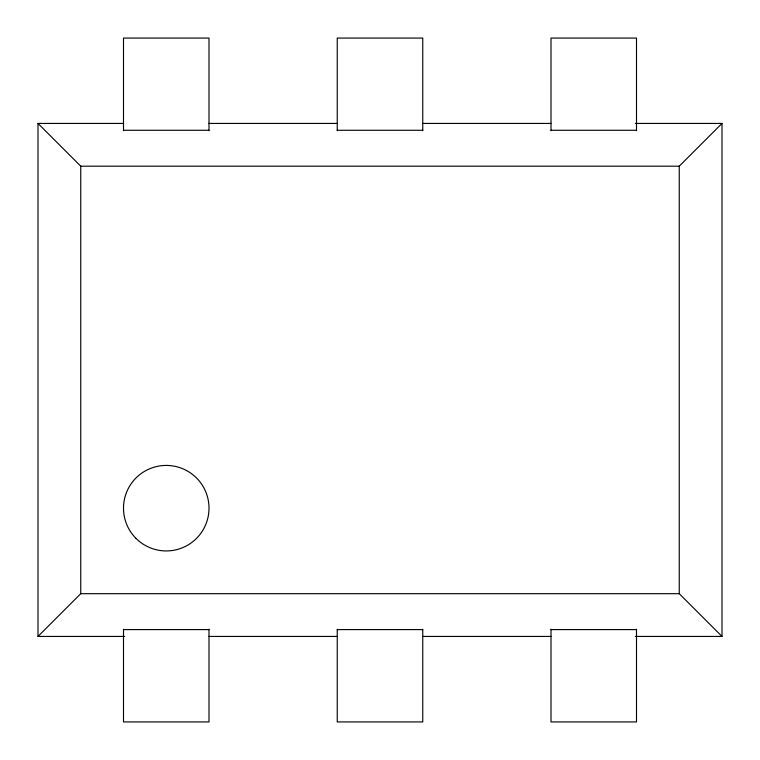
<?xml version="1.0" encoding="UTF-8"?>
<svg xmlns="http://www.w3.org/2000/svg" width="760" height="760" viewBox="0 0 760 760"><rect width="100%" height="100%" fill="white"/><g stroke="black" fill="none" stroke-linecap="round" stroke-linejoin="round"><path stroke-width="1.14" d="M124.688 636.433L38 636.433L80.75 593.683L679.25 593.683L722 636.433L635.312 636.433M123.5 123.433L38 123.433L80.75 166.184L679.25 166.184L722 123.433L635.312 123.433M209 123.433L337.25 123.433M422.75 123.433L551 123.433M123.5 130.273L209 130.273M337.25 130.273L422.75 130.273M551 130.273L636.5 130.273M123.5 629.593L209 629.593M337.25 629.593L422.75 629.593M551 629.593L636.5 629.593M209 636.433L337.25 636.433M422.75 636.433L551 636.433M722 123.433L722 636.433M679.25 166.184L679.25 593.683M636.5 130.691L636.5 38.066L551 38.066L551 130.691M636.5 629.308L636.5 721.933L551 721.933L551 629.308M422.75 130.691L422.75 38.066L337.25 38.066L337.25 130.691M422.75 629.308L422.75 721.933L337.25 721.933L337.25 629.308M209 130.691L209 38.066L123.5 38.066L123.5 130.691M209 629.308L209 721.933L123.5 721.933L123.5 629.308M80.75 166.184L80.75 593.683M38 123.433L38 636.433M136.021 538.413A42.75 42.75 0 0 0 207.546 519.251A42.75 42.75 0 0 0 155.182 466.887A42.75 42.75 0 0 0 136.021 538.413"/></g></svg>
